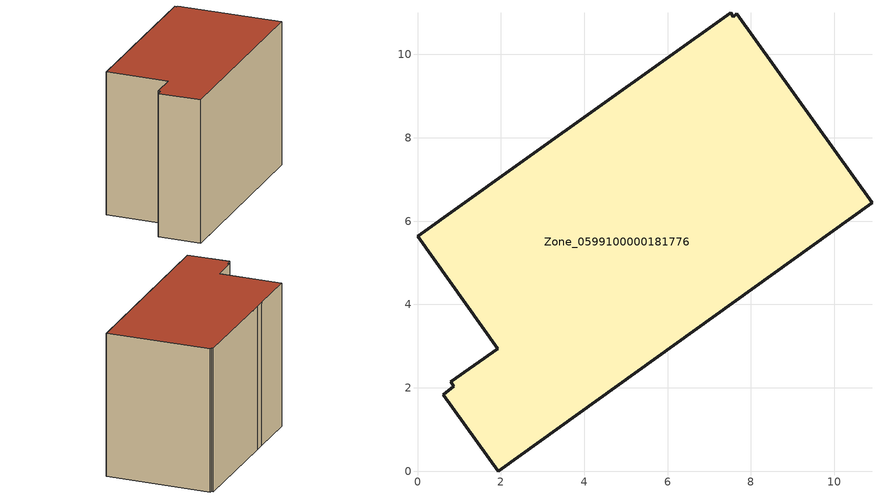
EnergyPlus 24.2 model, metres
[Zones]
Zone_0599100000181776
 floor ground (C_G): 0.8,2.14 1.92,2.94 0,5.64 2.2,7.21 2.7,7.57 7.51,11 7.57,10.91 7.67,10.97 10.9,6.43 1.94,0 0.62,1.84 0.87,2.03 z0
 wall outside (C_F): 1.94,0 10.9,6.43 7.67,10.97 7.57,10.91 7.51,11 2.7,7.57 2.2,7.21 0,5.64 1.92,2.94 0.8,2.14 0.87,2.03 0.62,1.84 1.94,0 z0:7.7
 roof outside (C_R): 1.92,2.94 0.8,2.14 0.87,2.03 0.62,1.84 1.94,0 10.9,6.43 7.67,10.97 7.57,10.91 7.51,11 2.7,7.57 2.2,7.21 0,5.64 z7.7
[BUILDING]
Pand.0599100000181776: North Axis=0; Terrain=City; Loads Convergence Tolerance Value=0.04; Temperature Convergence Tolerance Value=0.4; Solar Distribution=FullExterior; Maximum Number of Warmup Days=25; Minimum Number of Warmup Days=1
[Site:Location]
Rotterdam.The.Hague.AP_ZH_NLD Design_Conditions: Latitude=51.96; Longitude=4.45; Time Zone=1; Elevation=-4.5
[SITE:GROUNDTEMPERATURE:BUILDINGSURFACE]
18, 18, 18, 18, 18, 18, 18, 18, 18, 18, 18, 18
[MATERIAL] Thermal Absorptance=0.9; Solar Absorptance=0.7; Visible Absorptance=0.7
Name | Roughness | Thickness | Conductivity | Density | Specific Heat
G.TC.1975-1991 | MediumSmooth | 0.15 | 0.288461 | 540 | 1210
F.TC.1975-1991 | Rough | 0.3 | 0.230769 | 1920 | 840
R.TC.1975-1991 | MediumRough | 0.2 | 0.153846 | 1500 | 1000
[CONSTRUCTION]
C_G: G.TC.1975-1991
C_F: F.TC.1975-1991
C_R: R.TC.1975-1991
[ZONE]
Zone_0599100000181776: Type=1; Multiplier=1; Ceiling Height=Autocalculate; Volume=Autocalculate; Floor Area=autocalculate; Part of Total Floor Area=Yes
[ZONEINFILTRATION:DESIGNFLOWRATE]
Infil_Zone_0599100000181776: Zone or ZoneList or Space or SpaceList=Zone_0599100000181776; Schedule=AlwaysOn; Design Flow Rate Calculation Method=Flow/Area; Flow Rate per Floor Area=0.003; Constant Term Coefficient=1; Temperature Term Coefficient=0; Velocity Term Coefficient=0; Velocity Squared Term Coefficient=0
[HVACTEMPLATE:ZONE:IDEALLOADSAIRSYSTEM]
Zone_0599100000181776: Maximum Heating Supply Air Temperature=50; Minimum Cooling Supply Air Temperature=13; Maximum Heating Supply Air Humidity Ratio=0.0156; Minimum Cooling Supply Air Humidity Ratio=0.0077; Heating Limit=NoLimit; Cooling Limit=NoLimit; Dehumidification Control Type=ConstantSensibleHeatRatio; Cooling Sensible Heat Ratio=0.7; Dehumidification Setpoint=60; Humidification Control Type=None; Humidification Setpoint=30; Outdoor Air Method=None; Outdoor Air Flow Rate per Person=0.00944; Outdoor Air Flow Rate per Zone Floor Area=0; Outdoor Air Flow Rate per Zone=0; Demand Controlled Ventilation Type=None; Outdoor Air Economizer Type=NoEconomizer; Heat Recovery Type=None; Sensible Heat Recovery Effectiveness=0.7; Latent Heat Recovery Effectiveness=0.65
[ZONECONTROL:THERMOSTAT]
ThermostatControl_Zone_0599100000181776: Zone or ZoneList=Zone_0599100000181776; Control Type Schedule=DualSetpointControlType; Control 1=Thermostat_Zone_0599100000181776; Temperature Difference Between Cutout And Setpoint=0
[THERMOSTATSETPOINT:DUALSETPOINT]
Thermostat_Zone_0599100000181776: Heating Setpoint Temperature Schedule=HeatingSetpoint_Zone_0599100000181776; Cooling Setpoint Temperature Schedule=CoolingSetpoint_Zone_0599100000181776
[SCHEDULE:COMPACT]
HeatingSetpoint_Zone_0599100000181776: Through: 12/31, For: AllDays, Until: 24:00, 21
CoolingSetpoint_Zone_0599100000181776: Through: 12/31, For: AllDays, Until: 24:00, 24
DualSetpointControlType: Through: 12/31, For: AllDays, Until: 24:00, 4
AlwaysOn: Through: 12/31, For: AllDays, Until: 24:00, 1
